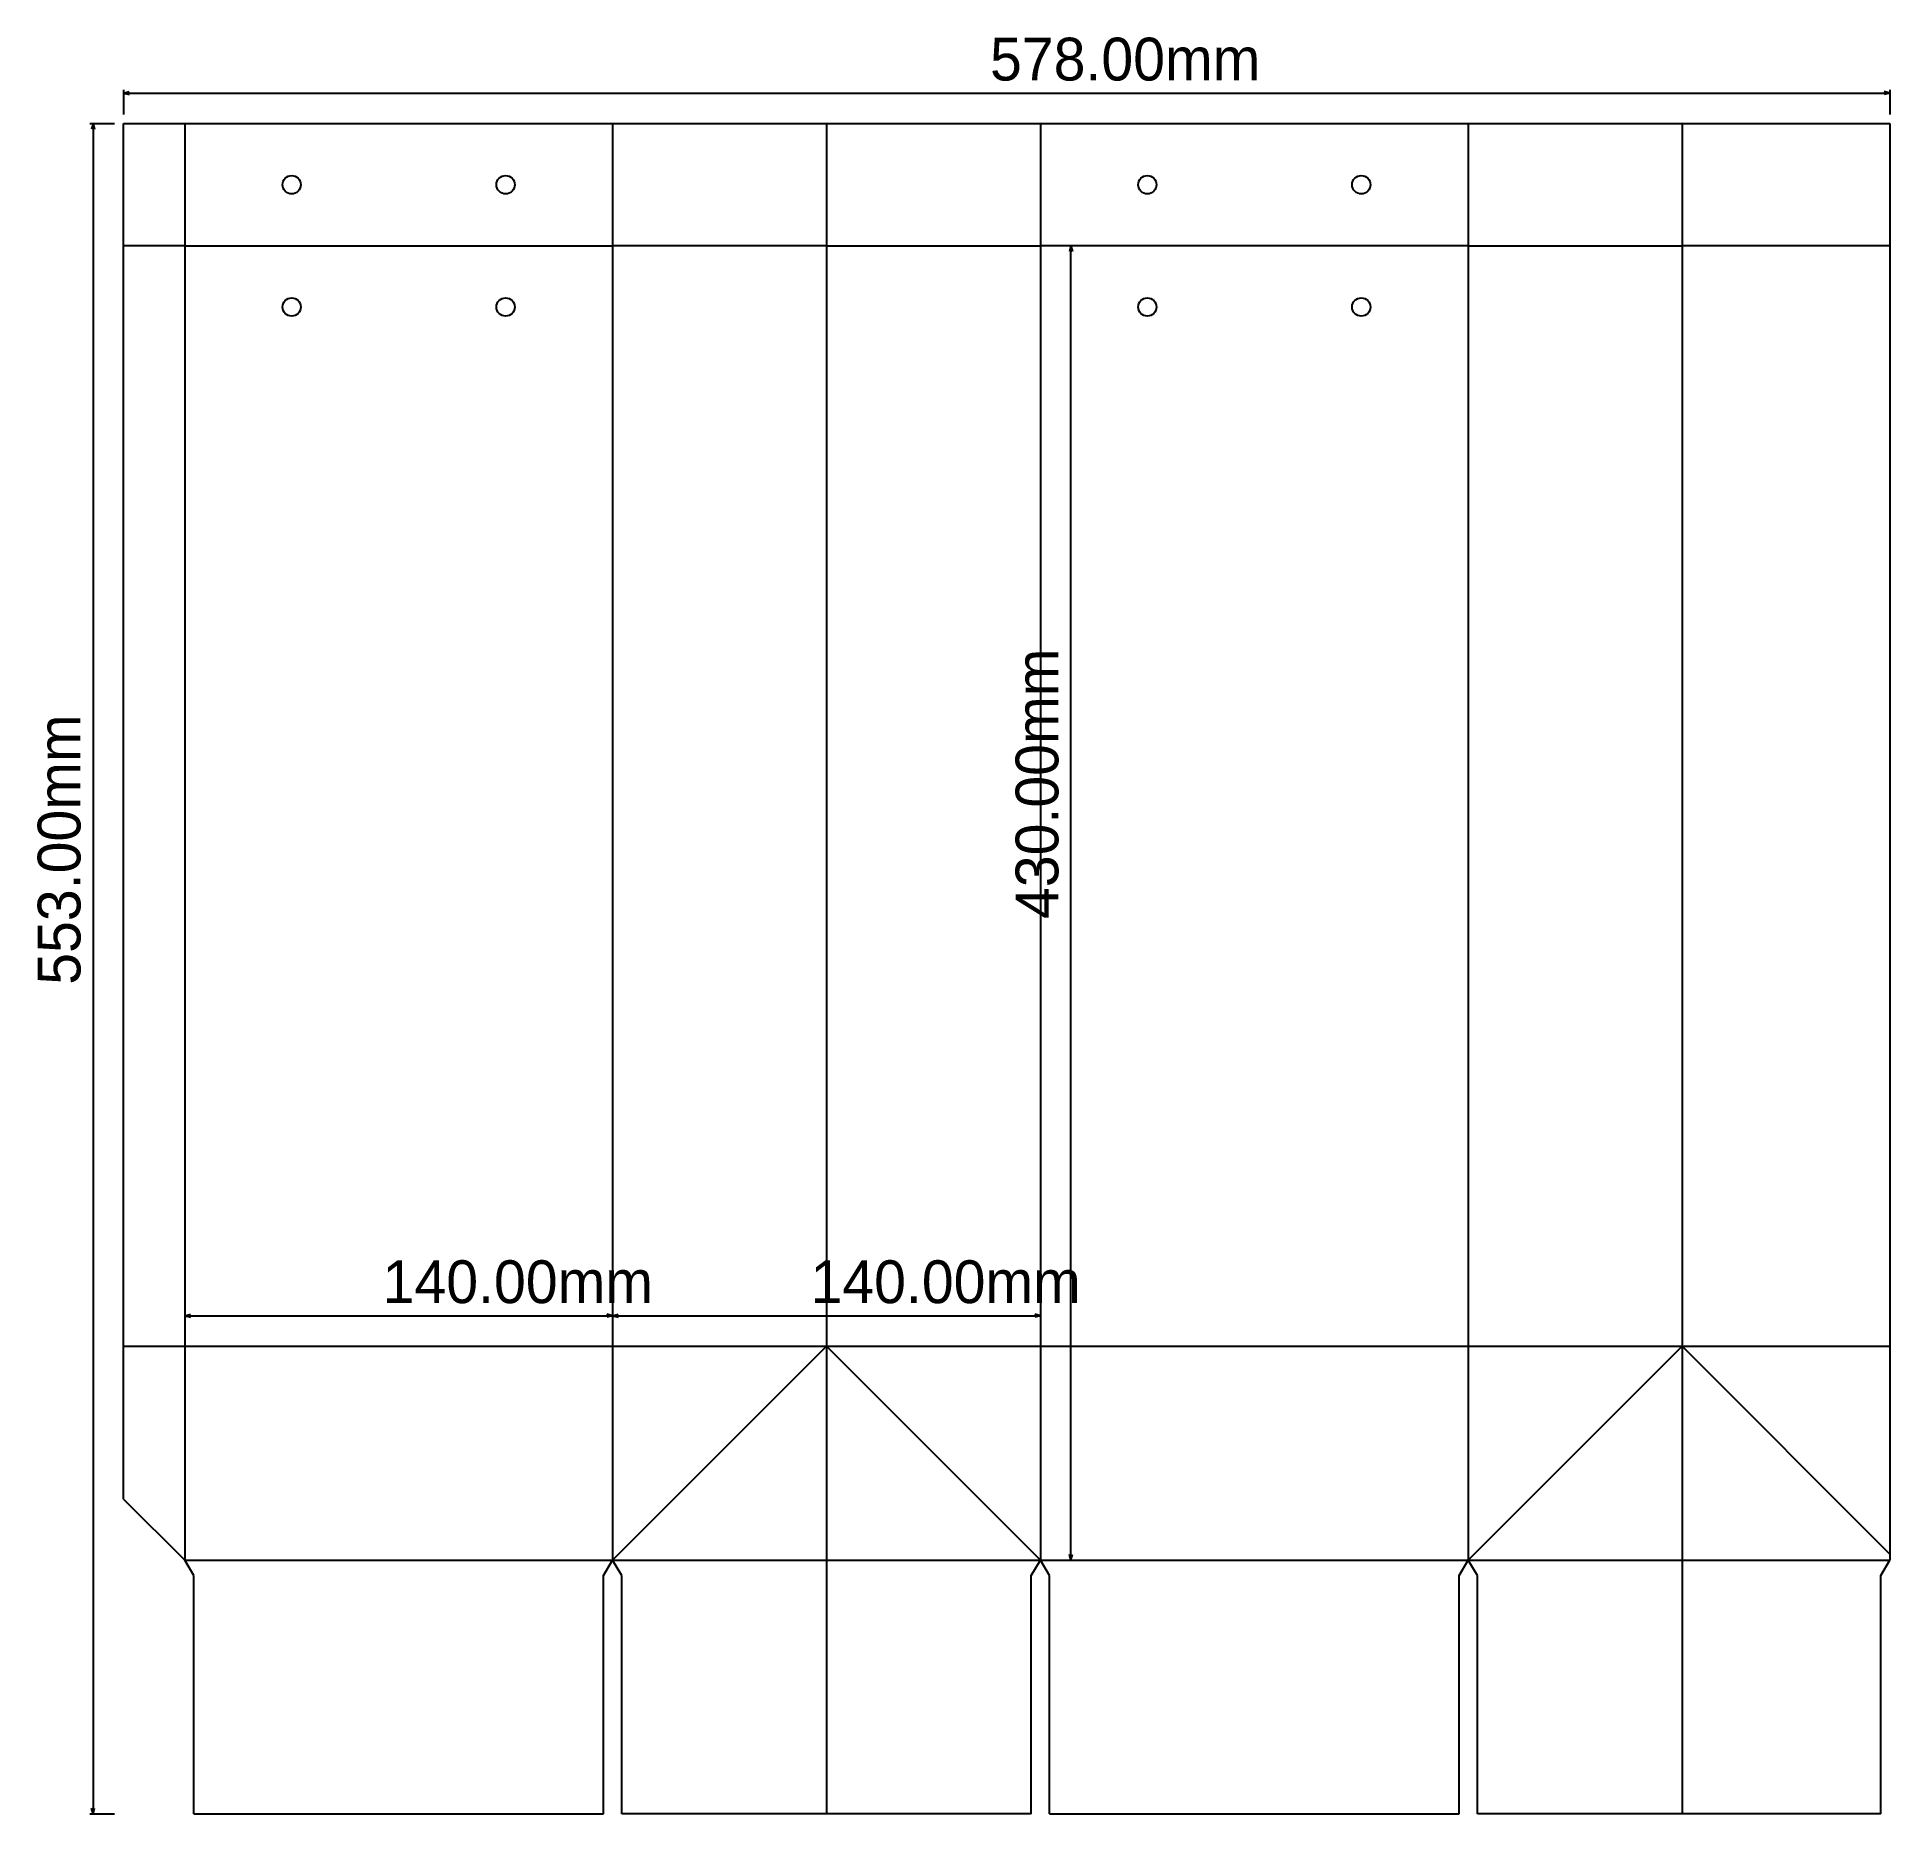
# Model space of a CAD drawing. Extents: x -48 to 558, y -83 to 498.
import ezdxf

# ---------------------------------------------------------------- set-up
doc = ezdxf.new("R2010")
doc.units = 0

msp = doc.modelspace()

# ---------------------------------------------------------------- linework, layer by layer
at = {"layer": 'crease', "color": 3}
for p, q in [((0, 470), (0, 0)), ((140, 470), (140, 0)), ((210, 470), (210, -83)), ((280, 470), (280, 0)), ((420, 470), (420, 0)), ((490, 470), (490, -83)), ((0, 430), (-20, 430)), ((0, 430), (140, 430)), ((210, 430), (140, 430)), ((210, 430), (280, 430)), ((420, 430), (280, 430)), ((420, 430), (490, 430)), ((558, 430), (490, 430)), ((-20, 70), (0, 70)), ((0, 70), (140, 70)), ((140, 70), (210, 70)), ((210, 70), (140, 0)), ((280, 0), (210, 70)), ((210, 70), (280, 70)), ((280, 70), (420, 70)), ((490, 70), (420, 0)), ((420, 70), (490, 70)), ((490, 70), (558, 70)), ((490, 70), (558, 2)), ((0, 0), (140, 0)), ((140, 0), (210, 0)), ((210, 0), (280, 0)), ((280, 0), (420, 0)), ((420, 0), (490, 0)), ((490, 0), (558, 0))]:
    msp.add_line(p, q, dxfattribs=at)
at = {"layer": 'cut', "color": 1}
for p, q in [((-20, 20), (-20, 470)), ((-20, 470), (558, 470)), ((558, 470), (558, 0)), ((-20, 20), (0, 0)), ((3, -5), (0, 0)), ((137, -5), (140, 0)), ((143, -5), (140, 0)), ((277, -5), (280, 0)), ((283, -5), (280, 0)), ((417, -5), (420, 0)), ((423, -5), (420, 0)), ((555, -5), (558, 0)), ((3, -83), (3, -5)), ((137, -83), (137, -5)), ((143, -83), (143, -5)), ((277, -83), (277, -5)), ((283, -83), (283, -5)), ((417, -83), (417, -5)), ((423, -83), (423, -5)), ((555, -83), (555, -5)), ((3, -83), (137, -83)), ((277, -83), (143, -83)), ((283, -83), (417, -83)), ((555, -83), (423, -83))]:
    msp.add_line(p, q, dxfattribs=at)
for centre in [(35, 450), (105, 450), (315, 450), (385, 450), (35, 410), (105, 410), (315, 410), (385, 410)]:
    msp.add_circle(centre, 3, dxfattribs=at)
at = {"layer": 'dimensions', "color": 255}
for p, q in [((-20, 481), (-20, 473)), ((-20, 480), (-18.13, 480.5)), ((-20, 480), (-18.13, 479.5)), ((-20, 480), (558, 480)), ((558, 480), (556.13, 480.5)), ((558, 480), (556.13, 479.5)), ((558, 481), (558, 473)), ((-31, 470), (-23, 470)), ((-30, 470), (-30.5, 468.13)), ((-30, 470), (-29.5, 468.13)), ((-30, 470), (-30, -83)), ((290, 430), (289.5, 428.13)), ((290, 430), (290.5, 428.13)), ((290, 0), (290, 430)), ((0, 80), (1.87, 80.5)), ((0, 80), (1.87, 79.5)), ((0, 80), (140, 80)), ((140, 80), (138.13, 80.5)), ((140, 80), (138.13, 79.5)), ((140, 80), (141.87, 80.5)), ((140, 80), (141.87, 79.5)), ((140, 80), (280, 80)), ((280, 80), (278.13, 80.5)), ((280, 80), (278.13, 79.5)), ((290, 0), (289.5, 1.87)), ((290, 0), (290.5, 1.87)), ((-31, -83), (-23, -83)), ((-30, -83), (-30.5, -81.13)), ((-30, -83), (-29.5, -81.13))]:
    msp.add_line(p, q, dxfattribs=at)

# ---------------------------------------------------------------- texts
for s, p in [('578.00mm', (263.52, 484.11)), ('140.00mm', (64.77, 84.11)), ('140.00mm', (204.77, 84.11))]:
    msp.add_text(s, height=14, dxfattribs=at).set_placement(p)
for s, p in [('430.00mm', (285.89, 209.77)), ('553.00mm', (-34.11, 188.27))]:
    msp.add_text(s, height=14, rotation=90, dxfattribs=at).set_placement(p)

doc.saveas('drawing.dxf')
